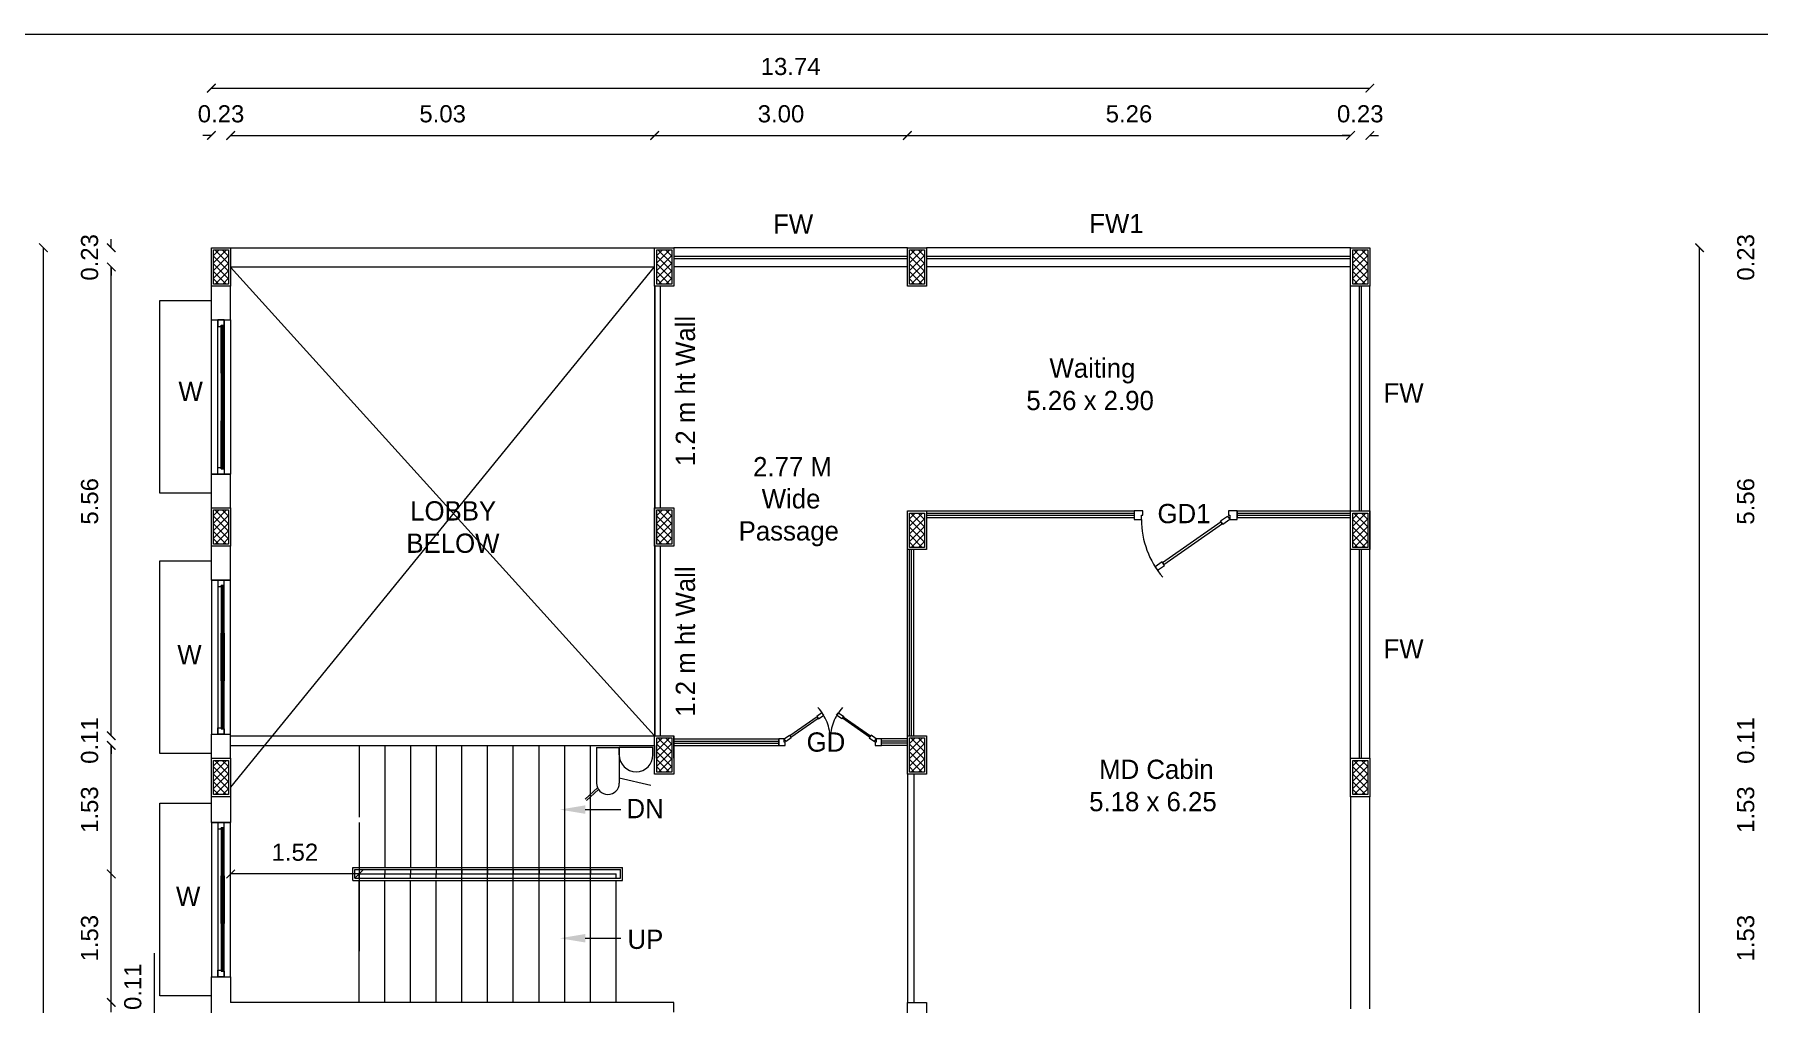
# Model space of a CAD drawing. Header units: metres. Extents: x -1560643 to -1560434, y 43491 to 43663.
# Drawn here: x -1560622.78 to -1560602.32, y 43591.46 to 43602.96 of the extents above; entities that cross this region are included whole.
import ezdxf
from ezdxf.enums import TextEntityAlignment as Align

# ---------------------------------------------------------------- set-up
doc = ezdxf.new("R2010")
doc.units = ezdxf.units.M
doc.header["$LTSCALE"] = 750
doc.header["$MEASUREMENT"] = 0
doc.linetypes.add('HIDDEN', pattern=[0.375, 0.25, -0.125])
doc.layers.get('0').update_dxf_attribs({"lineweight": 5})
doc.layers.add('BLK_1_FLR_0_DRINKING_WATER', color=7, linetype='Continuous', lineweight=5)
doc.styles.add('20 Feet Scale', font='', dxfattribs={"height": 23.622})
doc.styles.add('5 Feet Scale', font='', dxfattribs={"height": 5.9055})
doc.styles.add('7 Feet Scale', font='', dxfattribs={"height": 8.2677})
doc.styles.add('8 Feet Scale', font='', dxfattribs={"height": 9.4488})
doc.styles.add('cent', font='arial.ttf', dxfattribs={"height": 8})
doc.styles.get('20 Feet Scale').set_extended_font_data('Bahnschrift')
doc.styles.get('5 Feet Scale').set_extended_font_data('Bahnschrift')
doc.styles.get('7 Feet Scale').set_extended_font_data('Bahnschrift')
doc.styles.get('8 Feet Scale').set_extended_font_data('Bahnschrift')

# ---------------------------------------------------------------- blocks, each defined once
blk = doc.blocks.new('_ArchTick')
at = {"color": 0, "linetype": 'ByBlock', "const_width": 0.15}
blk.add_lwpolyline([(-0.5, -0.5), (0.5, 0.5)], dxfattribs=at)
blk = doc.blocks.new('A$C52BB42CC')
at = {"lineweight": 0, "ltscale": 10}
h = blk.add_hatch(dxfattribs=at)
h.set_pattern_fill('ANSI37', color=256, scale=20, angle=270)
h.set_pattern_definition([(315, (-8046.8007, -8090.4548), (1.76776695, 1.76776695), []), (45, (-8046.8007, -8090.4548), (-1.76776695, 1.76776695), [])])
h.paths.add_polyline_path([(895.45, 4332.06), (888.45, 4332.06), (888.45, 4316.06), (895.45, 4316.06)])
h = blk.add_hatch(dxfattribs=at)
h.set_pattern_fill('ANSI37', color=256, scale=20, angle=270)
h.set_pattern_definition([(315, (-7839.8007, -8090.4548), (1.76776695, 1.76776695), []), (45, (-7839.8007, -8090.4548), (-1.76776695, 1.76776695), [])])
h.paths.add_polyline_path([(1102.45, 4332.06), (1095.45, 4332.06), (1095.45, 4316.06), (1102.45, 4316.06)])
h = blk.add_hatch(dxfattribs=at)
h.set_pattern_fill('ANSI37', color=256, scale=20, angle=270)
h.set_pattern_definition([(315, (-7721.8007, -8090.4548), (1.76776695, 1.76776695), []), (45, (-7721.8007, -8090.4548), (-1.76776695, 1.76776695), [])])
h.paths.add_polyline_path([(1220.45, 4332.06), (1213.45, 4332.06), (1213.45, 4316.06), (1220.45, 4316.06)])
h = blk.add_hatch(dxfattribs=at)
h.set_pattern_fill('ANSI37', color=256, scale=20, angle=270)
h.set_pattern_definition([(315, (-7514.8007, -8090.4548), (1.76776695, 1.76776695), []), (45, (-7514.8007, -8090.4548), (-1.76776695, 1.76776695), [])])
h.paths.add_polyline_path([(1427.45, 4332.06), (1420.45, 4332.06), (1420.45, 4316.06), (1427.45, 4316.06)])
h = blk.add_hatch(dxfattribs=at)
h.set_pattern_fill('ANSI37', color=256, scale=20, angle=270)
h.set_pattern_definition([(315, (-8046.8007, -8211.9548), (1.76776695, 1.76776695), []), (45, (-8046.8007, -8211.9548), (-1.76776695, 1.76776695), [])])
h.paths.add_polyline_path([(895.45, 4210.56), (888.45, 4210.56), (888.45, 4194.56), (895.45, 4194.56)])
h = blk.add_hatch(dxfattribs=at)
h.set_pattern_fill('ANSI37', color=256, scale=20, angle=270)
h.set_pattern_definition([(315, (-7839.8007, -8211.9548), (1.76776695, 1.76776695), []), (45, (-7839.8007, -8211.9548), (-1.76776695, 1.76776695), [])])
h.paths.add_polyline_path([(1102.45, 4210.56), (1095.45, 4210.56), (1095.45, 4194.56), (1102.45, 4194.56)])
h = blk.add_hatch(dxfattribs=at)
h.set_pattern_fill('ANSI37', color=256, scale=20, angle=270)
h.set_pattern_definition([(315, (-7721.8007, -8213.4548), (1.76776695, 1.76776695), []), (45, (-7721.8007, -8213.4548), (-1.76776695, 1.76776695), [])])
h.paths.add_polyline_path([(1220.45, 4209.06), (1213.45, 4209.06), (1213.45, 4193.06), (1220.45, 4193.06)])
h = blk.add_hatch(dxfattribs=at)
h.set_pattern_fill('ANSI37', color=256, scale=20, angle=270)
h.set_pattern_definition([(315, (-7514.8007, -8213.4548), (1.76776695, 1.76776695), []), (45, (-7514.8007, -8213.4548), (-1.76776695, 1.76776695), [])])
h.paths.add_polyline_path([(1427.45, 4209.06), (1420.45, 4209.06), (1420.45, 4193.06), (1427.45, 4193.06)])
h = blk.add_hatch(dxfattribs=at)
h.set_pattern_fill('ANSI37', color=256, scale=20, angle=270)
h.set_pattern_definition([(315, (-7839.8007, -8318.4548), (1.76776695, 1.76776695), []), (45, (-7839.8007, -8318.4548), (-1.76776695, 1.76776695), [])])
h.paths.add_polyline_path([(1102.45, 4104.06), (1095.45, 4104.06), (1095.45, 4088.06), (1102.45, 4088.06)])
h = blk.add_hatch(dxfattribs=at)
h.set_pattern_fill('ANSI37', color=256, scale=20, angle=270)
h.set_pattern_definition([(315, (-7721.8007, -8318.4548), (1.76776695, 1.76776695), []), (45, (-7721.8007, -8318.4548), (-1.76776695, 1.76776695), [])])
h.paths.add_polyline_path([(1220.45, 4104.06), (1213.45, 4104.06), (1213.45, 4088.06), (1220.45, 4088.06)])
h = blk.add_hatch(dxfattribs=at)
h.set_pattern_fill('ANSI37', color=256, scale=20, angle=270)
h.set_pattern_definition([(315, (-8046.8007, -8328.9548), (1.76776695, 1.76776695), []), (45, (-8046.8007, -8328.9548), (-1.76776695, 1.76776695), [])])
h.paths.add_polyline_path([(895.45, 4093.56), (888.45, 4093.56), (888.45, 4077.56), (895.45, 4077.56)])
h = blk.add_hatch(dxfattribs=at)
h.set_pattern_fill('ANSI37', color=256, scale=20, angle=270)
h.set_pattern_definition([(315, (-7514.8007, -8328.9548), (1.76776695, 1.76776695), []), (45, (-7514.8007, -8328.9548), (-1.76776695, 1.76776695), [])])
h.paths.add_polyline_path([(1427.45, 4093.56), (1420.45, 4093.56), (1420.45, 4077.56), (1427.45, 4077.56)])
at = {"linetype": 'ByBlock'}
blk.add_line((3539.03, 4432.69), (0, 4432.69), dxfattribs=at)
for p, q in [((887.45, 4407.6), (1428.45, 4407.6)), ((887.45, 4385.5), (883.45, 4385.5)), ((896.45, 4385.5), (1094.45, 4385.5)), ((896.45, 4385.5), (900.45, 4385.5)), ((1094.45, 4385.5), (1212.45, 4385.5)), ((1212.45, 4385.5), (1419.45, 4385.5)), ((1419.45, 4385.5), (1415.45, 4385.5)), ((1428.45, 4385.5), (1432.45, 4385.5)), ((809, 2509.95), (809, 4333.06)), ((840.69, 4333.06), (840.69, 4337.06)), ((896.45, 4333.06), (1094.45, 4333.06)), ((1212.45, 4333.06), (1103.45, 4333.06)), ((1419.45, 4333.06), (1221.45, 4333.06)), ((1582.41, 2509.95), (1582.41, 4333.06)), ((840.69, 4324.06), (840.69, 4320.06)), ((840.69, 4105.06), (840.69, 4324.06)), ((896.45, 4324.06), (1094.45, 4324.06)), ((896.45, 4324.01), (1094.45, 4105.06)), ((896.51, 4081.04), (1094.45, 4324.06)), ((1103.45, 4329.06), (1212.45, 4329.06)), ((1103.45, 4328.06), (1212.45, 4328.06)), ((1212.45, 4324.06), (1103.45, 4324.06)), ((1221.45, 4329.06), (1419.45, 4329.06)), ((1221.45, 4328.06), (1419.45, 4328.06)), ((1419.45, 4324.06), (1221.45, 4324.06)), ((863.45, 4218.34), (863.45, 4308.34)), ((863.45, 4308.34), (887.45, 4308.34)), ((887.45, 4299.31), (887.45, 4315.06)), ((896.45, 4299.31), (896.45, 4315.06)), ((1094.45, 4315.06), (1094.45, 4105.06)), ((1094.57, 4315.06), (1094.57, 4211.56)), ((1096.95, 4315.06), (1096.95, 4211.56)), ((1097.07, 4315.06), (1097.07, 4211.56)), ((1419.45, 4094.56), (1419.45, 4315.06)), ((1423.45, 4315.06), (1423.45, 4210.06)), ((1424.45, 4315.06), (1424.45, 4210.06)), ((1428.45, 4094.56), (1428.45, 4315.06)), ((887.45, 4299.31), (896.45, 4299.31)), ((887.45, 4211.56), (887.45, 4227.31)), ((887.45, 4227.31), (896.45, 4227.31)), ((896.45, 4211.56), (896.45, 4227.31)), ((887.45, 4218.34), (863.45, 4218.34)), ((1212.45, 4201.06), (1212.45, 4204.06)), ((1221.45, 4210.06), (1318.45, 4210.06)), ((1221.45, 4209.04), (1318.45, 4209.06)), ((1221.45, 4208.04), (1318.45, 4208.06)), ((1221.45, 4207.06), (1318.45, 4207.06)), ((1318.45, 4210.06), (1318.45, 4207.06)), ((1366.45, 4210.06), (1419.45, 4210.06)), ((1366.45, 4210.06), (1366.45, 4207.06)), ((1366.45, 4209.06), (1419.45, 4209.06)), ((1366.45, 4208.06), (1419.45, 4208.06)), ((1366.45, 4207.06), (1419.45, 4207.06)), ((863.45, 4096.84), (863.45, 4186.84)), ((863.45, 4186.84), (887.45, 4186.84)), ((887.45, 4177.81), (887.45, 4193.56)), ((896.45, 4177.81), (896.45, 4193.56)), ((1094.57, 4193.56), (1094.57, 4105.06)), ((1096.95, 4193.56), (1096.95, 4105.06)), ((1097.07, 4193.56), (1097.07, 4105.06)), ((1212.45, 4105.06), (1212.45, 4192.06)), ((1213.45, 4105.06), (1213.45, 4192.06)), ((1214.45, 4105.06), (1214.45, 4192.06)), ((1215.45, 4105.06), (1215.45, 4192.06)), ((1423.45, 4192.06), (1423.45, 4094.56)), ((1424.45, 4192.06), (1424.45, 4094.56)), ((887.45, 4177.81), (896.45, 4177.81)), ((840.69, 4105.06), (840.69, 4109.06)), ((840.69, 4040.5), (840.69, 4100.56)), ((840.69, 4100.56), (840.69, 4096.56)), ((887.45, 4094.56), (887.45, 4105.81)), ((887.45, 4105.81), (896.45, 4105.81)), ((896.45, 4094.56), (896.45, 4105.81)), ((896.45, 4105.06), (1103.45, 4105.06)), ((896.45, 4100.56), (1094.45, 4100.56)), ((956.45, 4100.56), (956.45, 4067.06)), ((968.45, 4100.56), (968.45, 4043.5)), ((980.45, 4100.56), (980.45, 4043.5)), ((992.45, 4100.56), (992.45, 4043.5)), ((1004.45, 3980.45), (1004.45, 4100.56)), ((1016.45, 3980.45), (1016.45, 4100.56)), ((1028.45, 3980.45), (1028.45, 4100.56)), ((1040.45, 3980.45), (1040.45, 4100.56)), ((1052.45, 3980.45), (1052.45, 4100.56)), ((1064.45, 3980.45), (1064.45, 4100.56)), ((1067.32, 4099.49), (1077.95, 4099.49)), ((1067.32, 4099.49), (1067.32, 4082.89)), ((1093.67, 4099.49), (1077.95, 4099.49)), ((1077.95, 4096.12), (1077.95, 4099.49)), ((1077.95, 4099.49), (1077.95, 4082.89)), ((1093.67, 4096.12), (1093.67, 4099.49)), ((1094.45, 4100.56), (1094.45, 4094.56)), ((1094.45, 4100.56), (1094.45, 4094.56)), ((1103.45, 4094.56), (1103.45, 4105.06)), ((1103.45, 4103.56), (1152.45, 4103.56)), ((1103.45, 4102.56), (1152.45, 4102.56)), ((1103.45, 4101.56), (1152.45, 4101.56)), ((1103.45, 4100.56), (1152.45, 4100.56)), ((1152.45, 4100.56), (1152.45, 4103.56)), ((1181.95, 4100.56), (1181.95, 4103.56)), ((1212.45, 4103.56), (1200.45, 4103.56)), ((1212.45, 4102.56), (1200.45, 4102.56)), ((1212.45, 4101.56), (1200.45, 4101.56)), ((1212.45, 4100.56), (1200.45, 4100.56)), ((887.45, 4096.84), (863.45, 4096.84)), ((1092.64, 4081.82), (1077.95, 4085.18)), ((1212.45, 4087.06), (1212.45, 3980.45)), ((1215.45, 4087.06), (1215.45, 3980.45)), ((887.45, 4064.5), (887.45, 4076.56)), ((896.45, 4076.56), (896.45, 4064.5)), ((1062.05, 4075.38), (1067.77, 4080.76)), ((1068.26, 4079.89), (1062.66, 4074.74)), ((1419.45, 4076.56), (1419.45, 3977.45)), ((1428.45, 3977.45), (1428.45, 4076.56)), ((863.45, 3983.53), (863.45, 4073.53)), ((863.45, 4073.53), (887.45, 4073.53)), ((887.45, 4064.5), (896.45, 4064.5)), ((956.45, 4064.56), (956.45, 4004.45)), ((953.45, 4043.5), (1079.45, 4043.5)), ((953.45, 4037.5), (953.45, 4043.5)), ((954.45, 4042.5), (1078.45, 4042.5)), ((954.45, 4038.5), (954.45, 4042.5)), ((956.45, 4042.5), (956.45, 4040.5)), ((968.45, 4042.5), (968.45, 4040.5)), ((980.45, 4042.5), (980.45, 4040.5)), ((992.45, 4042.5), (992.45, 4040.5)), ((1004.45, 4042.5), (1004.45, 4040.5)), ((1016.45, 4042.5), (1016.45, 4040.5)), ((1028.45, 4042.5), (1028.45, 4040.5)), ((1040.45, 4042.5), (1040.45, 4040.5)), ((1052.45, 4042.5), (1052.45, 4040.5)), ((1064.45, 4042.5), (1064.45, 4040.5)), ((1078.45, 4038.5), (1078.45, 4042.5)), ((1079.45, 4037.5), (1079.45, 4043.5)), ((840.69, 3980.45), (840.69, 4040.5)), ((956.45, 4040.5), (896.45, 4040.5)), ((953.45, 4037.5), (1079.45, 4037.5)), ((954.45, 4038.5), (1078.45, 4038.5)), ((956.45, 4040.5), (1076.45, 4040.5)), ((956.45, 4038.5), (956.45, 4040.5)), ((956.45, 3980.45), (956.45, 4037.5)), ((968.45, 4038.5), (968.45, 4040.5)), ((968.45, 3980.45), (968.45, 4037.5)), ((980.45, 4038.5), (980.45, 4040.5)), ((980.45, 3980.45), (980.45, 4037.5)), ((992.45, 4038.5), (992.45, 4040.5)), ((992.45, 3980.45), (992.45, 4037.5)), ((1004.45, 4038.5), (1004.45, 4040.5)), ((1016.45, 4038.5), (1016.45, 4040.5)), ((1028.45, 4038.5), (1028.45, 4040.5)), ((1040.45, 4038.5), (1040.45, 4040.5)), ((1052.45, 4038.5), (1052.45, 4040.5)), ((1064.45, 4038.5), (1064.45, 4040.5)), ((1076.45, 4038.5), (1076.45, 4040.5)), ((1076.45, 3980.45), (1076.45, 4037.5)), ((860.87, 3972.2), (860.87, 4003.43)), ((887.45, 3969.2), (887.45, 3992.5)), ((887.45, 3992.5), (896.45, 3992.5)), ((896.45, 3992.5), (896.45, 3980.45)), ((840.69, 3980.45), (840.69, 3984.45)), ((840.69, 3975.95), (840.69, 3980.45)), ((887.45, 3983.53), (863.45, 3983.53)), ((1103.45, 3980.45), (896.45, 3980.45)), ((1103.45, 3975.95), (1103.45, 3980.45))]:
    blk.add_line(p, q)
at = {"linetype": 'ByBlock', "lineweight": 0}
for points in [[(896.45, 4315.06), (887.45, 4315.06), (887.45, 4333.06), (896.45, 4333.06)], [(895.45, 4332.06), (895.45, 4316.06), (888.45, 4316.06), (888.45, 4332.06)], [(1103.45, 4315.06), (1094.45, 4315.06), (1094.45, 4333.06), (1103.45, 4333.06)], [(1102.45, 4332.06), (1102.45, 4316.06), (1095.45, 4316.06), (1095.45, 4332.06)], [(1221.45, 4315.06), (1212.45, 4315.06), (1212.45, 4333.06), (1221.45, 4333.06)], [(1220.45, 4332.06), (1220.45, 4316.06), (1213.45, 4316.06), (1213.45, 4332.06)], [(1428.45, 4315.06), (1419.45, 4315.06), (1419.45, 4333.06), (1428.45, 4333.06)], [(1427.45, 4332.06), (1427.45, 4316.06), (1420.45, 4316.06), (1420.45, 4332.06)], [(896.45, 4193.56), (887.45, 4193.56), (887.45, 4211.56), (896.45, 4211.56)], [(1103.45, 4193.56), (1094.45, 4193.56), (1094.45, 4211.56), (1103.45, 4211.56)], [(895.45, 4210.56), (895.45, 4194.56), (888.45, 4194.56), (888.45, 4210.56)], [(1102.45, 4210.56), (1102.45, 4194.56), (1095.45, 4194.56), (1095.45, 4210.56)], [(1221.45, 4192.06), (1212.45, 4192.06), (1212.45, 4210.06), (1221.45, 4210.06)], [(1220.45, 4209.06), (1220.45, 4193.06), (1213.45, 4193.06), (1213.45, 4209.06)], [(1428.45, 4192.06), (1419.45, 4192.06), (1419.45, 4210.06), (1428.45, 4210.06)], [(1427.45, 4209.06), (1427.45, 4193.06), (1420.45, 4193.06), (1420.45, 4209.06)], [(1103.45, 4087.06), (1094.45, 4087.06), (1094.45, 4105.06), (1103.45, 4105.06)], [(1102.45, 4104.06), (1102.45, 4088.06), (1095.45, 4088.06), (1095.45, 4104.06)], [(1221.45, 4087.06), (1212.45, 4087.06), (1212.45, 4105.06), (1221.45, 4105.06)], [(1220.45, 4104.06), (1220.45, 4088.06), (1213.45, 4088.06), (1213.45, 4104.06)], [(896.45, 4076.56), (887.45, 4076.56), (887.45, 4094.56), (896.45, 4094.56)], [(895.45, 4093.56), (895.45, 4077.56), (888.45, 4077.56), (888.45, 4093.56)], [(1428.45, 4076.56), (1419.45, 4076.56), (1419.45, 4094.56), (1428.45, 4094.56)], [(1427.45, 4093.56), (1427.45, 4077.56), (1420.45, 4077.56), (1420.45, 4093.56)], [(1221.45, 3956.45), (1212.45, 3956.45), (1212.45, 3980.45), (1221.45, 3980.45)], [(1221.45, 3956.45), (1212.45, 3956.45), (1212.45, 3980.45), (1221.45, 3980.45)]]:
    blk.add_lwpolyline(points, close=True, dxfattribs=at)
for points in [[(887.45, 4227.31), (887.45, 4299.31), (896.45, 4299.31), (896.45, 4227.31)], [(891.95, 4296.31), (891.95, 4296.81), (893.45, 4296.81), (893.45, 4299.31), (890.45, 4299.31), (890.45, 4296.31)], [(890.45, 4227.31), (890.45, 4299.31), (893.45, 4299.31), (893.45, 4227.31)], [(891.95, 4274.48), (891.95, 4296.81), (893.45, 4296.81), (893.45, 4274.48)], [(891.95, 4274.48), (891.95, 4252.14), (893.45, 4252.14), (893.45, 4274.48)], [(891.95, 4229.81), (891.95, 4252.14), (893.45, 4252.14), (893.45, 4229.81)], [(891.95, 4230.31), (891.95, 4229.81), (893.45, 4229.81), (893.45, 4227.31), (890.45, 4227.31), (890.45, 4230.31)], [(1318.45, 4206.06), (1321.78, 4206.06), (1321.78, 4208.06), (1322.45, 4208.06), (1322.45, 4210.06), (1318.45, 4210.06)], [(1358.98, 4204.99), (1331.67, 4185.87), (1332.24, 4185.06), (1359.55, 4204.17)], [(1363.11, 4206.06), (1359.84, 4203.76), (1358.69, 4205.4), (1361.97, 4207.7)], [(1362.45, 4208.06), (1363.11, 4208.06), (1363.11, 4206.06), (1366.45, 4206.06), (1366.45, 4210.06), (1362.45, 4210.06)], [(1329.25, 4182.35), (1332.53, 4184.65), (1331.38, 4186.28), (1328.11, 4183.99)], [(887.45, 4177.81), (887.45, 4105.81), (896.45, 4105.81), (896.45, 4177.81)], [(891.95, 4174.81), (891.95, 4175.31), (893.45, 4175.31), (893.45, 4177.81), (890.45, 4177.81), (890.45, 4174.81)], [(890.45, 4177.81), (890.45, 4105.81), (893.45, 4105.81), (893.45, 4177.81)], [(891.95, 4175.31), (891.95, 4152.98), (893.45, 4152.98), (893.45, 4175.31)], [(891.95, 4130.64), (891.95, 4152.98), (893.45, 4152.98), (893.45, 4130.64)], [(891.95, 4130.64), (891.95, 4108.31), (893.45, 4108.31), (893.45, 4130.64)], [(1172.59, 4115.84), (1170.13, 4114.12), (1170.99, 4112.89), (1173.45, 4114.61)], [(1180.3, 4115.84), (1182.76, 4114.12), (1181.9, 4112.89), (1179.44, 4114.61)], [(891.95, 4108.81), (891.95, 4108.31), (893.45, 4108.31), (893.45, 4105.81), (890.45, 4105.81), (890.45, 4108.81)], [(1158.05, 4104.36), (1170.78, 4113.2), (1170.35, 4113.82), (1157.62, 4104.97)], [(1194.84, 4104.36), (1182.11, 4113.2), (1182.54, 4113.82), (1195.27, 4104.97)], [(1155.45, 4102.06), (1154.95, 4102.06), (1154.95, 4103.56), (1152.45, 4103.56), (1152.45, 4100.56), (1155.45, 4100.56)], [(1154.95, 4103.56), (1157.4, 4105.28), (1158.26, 4104.05), (1155.81, 4102.33)], [(1197.95, 4103.56), (1195.49, 4105.28), (1194.63, 4104.05), (1197.09, 4102.33)], [(1200.45, 4103.56), (1197.95, 4103.56), (1197.95, 4102.06), (1197.45, 4102.06), (1197.45, 4100.56), (1200.45, 4100.56)], [(887.45, 4064.5), (887.45, 3992.5), (896.45, 3992.5), (896.45, 4064.5)], [(891.95, 4061.5), (891.95, 4062), (893.45, 4062), (893.45, 4064.5), (890.45, 4064.5), (890.45, 4061.5)], [(890.45, 4064.5), (890.45, 3992.5), (893.45, 3992.5), (893.45, 4064.5)], [(891.95, 4062), (891.95, 4039.67), (893.45, 4039.67), (893.45, 4062)], [(891.95, 4017.34), (891.95, 4039.67), (893.45, 4039.67), (893.45, 4017.34)], [(891.95, 4017.34), (891.95, 3995), (893.45, 3995), (893.45, 4017.34)], [(891.95, 3995.5), (891.95, 3995), (893.45, 3995), (893.45, 3992.5), (890.45, 3992.5), (890.45, 3995.5)]]:
    blk.add_lwpolyline(points, close=True)
at = {"linetype": 'HIDDEN'}
for points in [[(892.57, 4274.48), (892.57, 4296.81), (892.82, 4296.81), (892.82, 4274.48)], [(892.57, 4274.48), (892.57, 4252.14), (892.82, 4252.14), (892.82, 4274.48)], [(892.57, 4229.81), (892.57, 4252.14), (892.82, 4252.14), (892.82, 4229.81)], [(892.57, 4175.31), (892.57, 4152.98), (892.82, 4152.98), (892.82, 4175.31)], [(892.57, 4130.64), (892.57, 4152.98), (892.82, 4152.98), (892.82, 4130.64)], [(892.57, 4130.64), (892.57, 4108.31), (892.82, 4108.31), (892.82, 4130.64)], [(892.57, 4062), (892.57, 4039.67), (892.82, 4039.67), (892.82, 4062)], [(892.57, 4017.34), (892.57, 4039.67), (892.82, 4039.67), (892.82, 4017.34)], [(892.57, 4017.34), (892.57, 3995), (892.82, 3995), (892.82, 4017.34)]]:
    blk.add_lwpolyline(points, close=True, dxfattribs=at)
for points in [[(1062.01, 4070.56), (1078.7, 4070.56)], [(1062.01, 4010.45), (1078.7, 4010.45)]]:
    blk.add_lwpolyline(points)
for centre, radius, start, end in [((1363.11, 4206.06), 41.33, 180, 220.54475), ((1154.95, 4103.56), 21.5, 0, 42.84135), ((1197.95, 4103.56), 21.5, 137.1678, 180)]:
    blk.add_arc(centre, radius, start, end, dxfattribs=at)
for centre, radius in [((1085.81, 4096.12), 7.86), ((1072.64, 4082.89), 5.31)]:
    blk.add_arc(centre, radius, 180, 0)
for points in [[(1062.01, 4068.59), (1050.2, 4070.56), (1062.01, 4072.53)], [(1062.01, 4008.48), (1050.2, 4010.45), (1062.01, 4012.42)]]:
    blk.add_solid(points)
at = {"xscale": 4, "yscale": 4, "zscale": 4}
for p, rotation in [((887.45, 4407.6), 180), ((896.45, 4385.5), 180), ((896.45, 4385.5), 180), ((1094.45, 4385.5), 180), ((1212.45, 4385.5), 180), ((1428.45, 4385.5), 180), ((809, 4333.06), 90), ((840.69, 4333.06), 270), ((1582.41, 4333.06), 90), ((840.69, 4324.06), 90), ((840.69, 4324.06), 90), ((840.69, 4105.06), 270), ((840.69, 4105.06), 270), ((840.69, 4100.56), 90), ((840.69, 4100.56), 90), ((840.69, 4040.5), 270), ((840.69, 4040.5), 90), ((896.45, 4040.5), 180), ((840.69, 3980.45), 270), ((840.69, 3980.45), 270)]:
    blk.add_blockref('_ArchTick', p, dxfattribs=dict(at, rotation=rotation))
for p in [(1428.45, 4407.6), (887.45, 4385.5), (1094.45, 4385.5), (1212.45, 4385.5), (1419.45, 4385.5), (1419.45, 4385.5), (956.45, 4040.5)]:
    blk.add_blockref('_ArchTick', p, dxfattribs=at)
at = {"style": '5 Feet Scale'}
for s, p in [('FW', (1159.12, 4344.09)), ('FW1', (1310.1, 4344.38)), ('FW', (1444.2, 4265.19)), ('GD1', (1341.64, 4208.86)), ('FW', (1444.2, 4145.67)), ('GD', (1174.45, 4102.12))]:
    blk.add_text(s, height=9, dxfattribs=at).set_placement(p, align=Align.MIDDLE_CENTER)
at = {"style": '7 Feet Scale'}
for p in [(1113.31, 4231.01), (1113.31, 4113.95)]:
    blk.add_text('1.2 m ht Wall ', height=9, rotation=90, dxfattribs=at).set_placement(p)
for s, style, p in [(' Waiting', '20 Feet Scale', (1275.49, 4272.32)), (' W', '5 Feet Scale', (868.74, 4261.41)), ('5.26 x 2.90', '20 Feet Scale', (1268.02, 4257.2)), ('2.77 M', '7 Feet Scale', (1140.43, 4226.26)), ('Wide', '7 Feet Scale', (1144.45, 4211.26)), ('LOBBY', '20 Feet Scale', (980.29, 4205.61)), ('Passage', '7 Feet Scale', (1133.68, 4196.26)), ('BELOW', '20 Feet Scale', (978.51, 4190.51)), (' W', '5 Feet Scale', (868.2, 4138.48)), (' MD Cabin', '20 Feet Scale', (1298.67, 4084.88)), ('DN', '8 Feet Scale', (1081.29, 4066.53)), ('5.18 x 6.25', '20 Feet Scale', (1297.37, 4069.79)), (' W', '5 Feet Scale', (867.58, 4025.51)), ('UP', '8 Feet Scale', (1081.76, 4005.47))]:
    blk.add_text(s, height=9, dxfattribs=dict(style=style)).set_placement(p)
at = {"char_height": 8, "attachment_point": 5, "style": 'cent'}
for s, insert in [('\\A1;13.74', (1157.95, 4417.69)), ('\\A1;0.23', (891.95, 4395.58)), ('\\A1;5.03', (995.45, 4395.58)), ('\\A1;3.00', (1153.45, 4395.58)), ('\\A1;5.26', (1315.95, 4395.58)), ('\\A1;0.23', (1423.95, 4395.58)), ('\\A1;1.52', (926.45, 4050.59))]:
    blk.add_mtext(s, dxfattribs=dict(at, insert=insert))
at = {"char_height": 8, "attachment_point": 5, "rotation": 90, "style": 'cent'}
for s, insert in [('\\A1;0.23', (830.6, 4328.56)), ('\\A1;0.23', (1604.01, 4328.56)), ('\\A1;5.56', (830.61, 4214.56)), ('\\A1;5.56', (1604.01, 4214.56)), ('\\A1;0.11', (830.61, 4102.81)), ('\\A1;0.11', (1604.01, 4102.81)), ('\\A1;1.53', (830.6, 4070.53)), ('\\A1;1.53', (1604.01, 4070.53)), ('\\A1;1.53', (830.6, 4010.48)), ('\\A1;1.53', (1604.01, 4010.48)), ('\\A1;0.11', (850.79, 3987.82))]:
    blk.add_mtext(s, dxfattribs=dict(at, insert=insert))

msp = doc.modelspace()

# ---------------------------------------------------------------- block references
at = {"layer": 'BLK_1_FLR_0_DRINKING_WATER', "xscale": 0.0254016284015961, "yscale": 0.0254016284015961, "zscale": 0.0254016284015961}
msp.add_blockref('A$C52BB42CC', (-1560643.21924, 43490.36698), dxfattribs=at)

doc.saveas('drawing.dxf')
